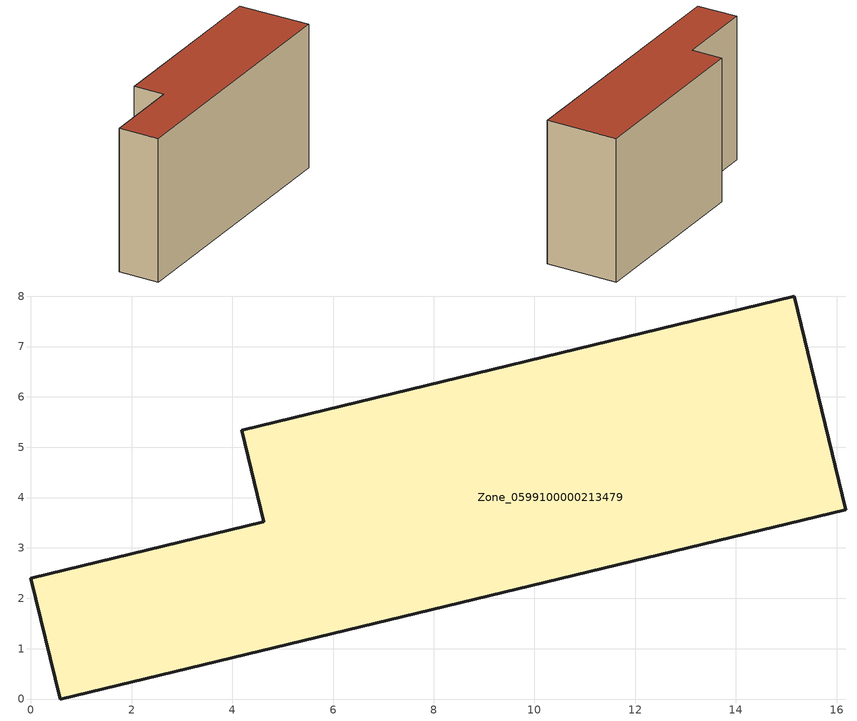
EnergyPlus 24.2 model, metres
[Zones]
Zone_0599100000213479
 floor ground (C_G): 16.18,3.76 0.58,0 0,2.4 4.63,3.52 4.19,5.33 15.16,8 z0
 wall outside (C_F): 0.58,0 16.18,3.76 15.16,8 4.19,5.33 4.63,3.52 0,2.4 0.58,0 z0:8.7
 roof outside (C_R): 0,2.4 0.58,0 16.18,3.76 15.16,8 4.19,5.33 4.63,3.52 z8.7
[BUILDING]
Pand.0599100000213479: North Axis=0; Terrain=City; Loads Convergence Tolerance Value=0.04; Temperature Convergence Tolerance Value=0.4; Solar Distribution=FullExterior; Maximum Number of Warmup Days=25; Minimum Number of Warmup Days=1
[Site:Location]
Rotterdam.The.Hague.AP_ZH_NLD Design_Conditions: Latitude=51.96; Longitude=4.45; Time Zone=1; Elevation=-4.5
[SITE:GROUNDTEMPERATURE:BUILDINGSURFACE]
18, 18, 18, 18, 18, 18, 18, 18, 18, 18, 18, 18
[MATERIAL] Thermal Absorptance=0.9; Solar Absorptance=0.7; Visible Absorptance=0.7
Name | Roughness | Thickness | Conductivity | Density | Specific Heat
G.TI.1946 | MediumSmooth | 0.15 | 1 | 540 | 1210
F.TI.1946 | Rough | 0.3 | 0.857143 | 1920 | 840
R.TI.1946 | MediumRough | 0.2 | 0.1 | 1500 | 1000
[CONSTRUCTION]
C_G: G.TI.1946
C_F: F.TI.1946
C_R: R.TI.1946
[ZONE]
Zone_0599100000213479: Type=1; Multiplier=1; Ceiling Height=Autocalculate; Volume=Autocalculate; Floor Area=autocalculate; Part of Total Floor Area=Yes
[ZONEINFILTRATION:DESIGNFLOWRATE]
Infil_Zone_0599100000213479: Zone or ZoneList or Space or SpaceList=Zone_0599100000213479; Schedule=AlwaysOn; Design Flow Rate Calculation Method=Flow/Area; Flow Rate per Floor Area=0.003; Constant Term Coefficient=1; Temperature Term Coefficient=0; Velocity Term Coefficient=0; Velocity Squared Term Coefficient=0
[HVACTEMPLATE:ZONE:IDEALLOADSAIRSYSTEM]
Zone_0599100000213479: Maximum Heating Supply Air Temperature=50; Minimum Cooling Supply Air Temperature=13; Maximum Heating Supply Air Humidity Ratio=0.0156; Minimum Cooling Supply Air Humidity Ratio=0.0077; Heating Limit=NoLimit; Cooling Limit=NoLimit; Dehumidification Control Type=ConstantSensibleHeatRatio; Cooling Sensible Heat Ratio=0.7; Dehumidification Setpoint=60; Humidification Control Type=None; Humidification Setpoint=30; Outdoor Air Method=None; Outdoor Air Flow Rate per Person=0.00944; Outdoor Air Flow Rate per Zone Floor Area=0; Outdoor Air Flow Rate per Zone=0; Demand Controlled Ventilation Type=None; Outdoor Air Economizer Type=NoEconomizer; Heat Recovery Type=None; Sensible Heat Recovery Effectiveness=0.7; Latent Heat Recovery Effectiveness=0.65
[ZONECONTROL:THERMOSTAT]
ThermostatControl_Zone_0599100000213479: Zone or ZoneList=Zone_0599100000213479; Control Type Schedule=DualSetpointControlType; Control 1=Thermostat_Zone_0599100000213479; Temperature Difference Between Cutout And Setpoint=0
[THERMOSTATSETPOINT:DUALSETPOINT]
Thermostat_Zone_0599100000213479: Heating Setpoint Temperature Schedule=HeatingSetpoint_Zone_0599100000213479; Cooling Setpoint Temperature Schedule=CoolingSetpoint_Zone_0599100000213479
[SCHEDULE:COMPACT]
HeatingSetpoint_Zone_0599100000213479: Through: 12/31, For: AllDays, Until: 24:00, 21
CoolingSetpoint_Zone_0599100000213479: Through: 12/31, For: AllDays, Until: 24:00, 24
DualSetpointControlType: Through: 12/31, For: AllDays, Until: 24:00, 4
AlwaysOn: Through: 12/31, For: AllDays, Until: 24:00, 1
